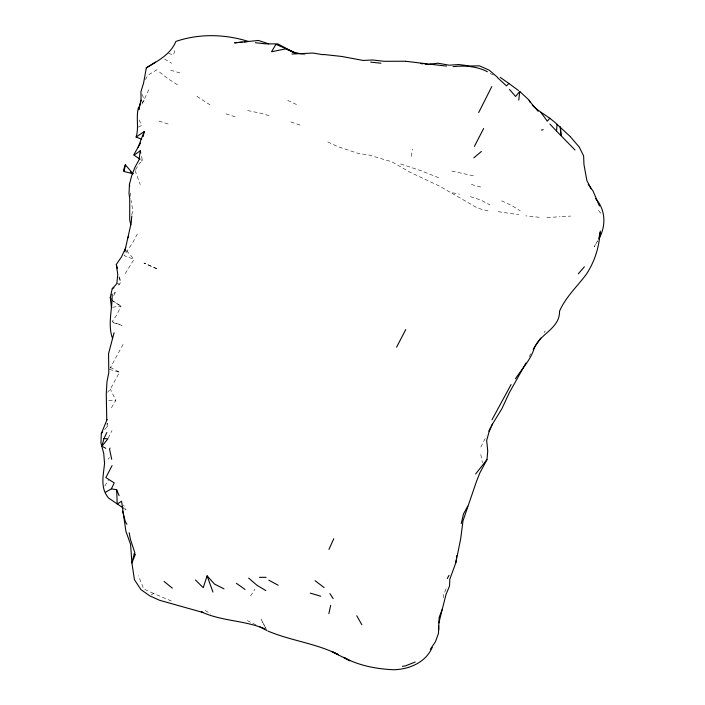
<?xml version="1.0" encoding="UTF-8"?>
<svg xmlns="http://www.w3.org/2000/svg" width="705" height="705" viewBox="0 0 705 705"><rect width="100%" height="100%" fill="white"/><g stroke="black" fill="none" stroke-linecap="round" stroke-linejoin="round"><path stroke-width="0.53" stroke-dasharray="3.52 2.64" d="M411.218 156.404L412.337 149.143M174.769 50.69L173.456 54.99L167.587 53.042M131.65 214.717L132.813 211.632L131.201 200.546M446.045 588.834L443.181 595.875L443.56 597.664M118.087 285.102L119.753 284.062L120.687 281.956L118.889 274.747M142.066 104.12L149.125 89.006M108.244 438.087L111.989 430.561M529.314 356.589L530.715 353.795M123.075 344.401L109.998 368.433M480.828 447.049L486.432 436.051M113.725 295.571L116.034 291.139L113.875 293.492M137.325 233.972L132.743 242.635L124.071 255.598L134.029 259.378L125.234 273.602M145.415 79.674L147.724 75.338L157.092 69.628M110.403 367.367L119.489 372.231L110.368 389.125L107.627 392.28M597.708 240.749L594.218 246.715L597.241 241.533M104.833 486.062L108.711 479.576M111.434 407.728L115.867 400.325L110.368 389.125M544.057 332.681L545.159 330.892M108.297 459.228L109.398 457.448M135.607 169.597L139.458 163.393L142.498 160.793L140.7 152.774M250.557 595.928L254.902 589.239M141.996 102.851L144.005 100.313M104.631 429.618L107.266 426.472L107.239 423.335M151.249 594.87L153.54 593.46L173.315 601.841M138.295 127.103L141.635 125.428L139.061 119.797M112.492 307.23L121.066 306.19L116.413 315.461L112.113 321.692L122.062 325.419L112.113 322.291M546.992 217.475L560.078 216.787M562.096 216.629L570.557 216.065M108.737 400.325L115.867 400.325M498.224 211.676L518.757 214.664M301.899 54.646L305.186 54.849M539.228 217.272L525.842 215.88M116.827 283.621L119.753 284.062M327.816 141.961L337.422 146.473L357.911 153.338L369.129 155.074L392.059 161.894L409.57 172.002L439.074 185.909L450.301 192.342L459.572 194.175M473.372 175.774L451.641 171.051M247.64 110.562L260.753 113.241L270.808 116.096M488.027 210.892L477.946 208.283L450.301 192.342M471.354 184.481L481.929 187.345M109.442 369.358L119.489 372.231M170.68 70.244L181.159 73.276M158.951 121.066L169.685 124.512M400.669 163.974L421.193 170.769L441.074 178.656M225.961 113.849L235.963 117.083M470.358 196.669L480.66 199.991L490.028 204.944M290.883 121.965L300.876 125.323M501.59 200.863L511.257 205.27L520.264 210.83M153.54 593.46L143.697 588.904L138.436 575.756M287.737 100.427L297.36 104.913M247.349 620.603L256.171 625.009M490.257 73.443L493.782 75.276M102.719 446.891L108.165 449.737M102.983 446.529L108.279 449.579M164.591 59.105L171.676 63.283M196.889 96.329L210.064 104.886M177.493 84.803L167.852 78.625L158.361 71.152M112.456 300.683L121.066 306.19L111.425 300.004M124.291 508.71L126.054 509.874L123.578 505.053M140.806 159.674L142.498 160.793M205.27 610.424L210.557 613.949M126.565 250.645L134.029 259.378M598.492 210.495L601.233 213.73M265.538 627.785L261.211 619.439L266.455 629.662M142.057 94.294L144.287 99.74M118.854 277.303L120.687 281.956M135.06 170.487L140.207 184.587M480.792 454.558L482.379 462.709M130.381 192.994L130.733 196.228M107.019 423.273L107.266 426.472L107.195 423.467M156.642 268.684L143.987 263.036L156.642 268.684"/><path stroke-width="1.06" d="M139.96 159.119L134.038 155.206L134.056 154.272L140.568 143M430.376 649.173L435.452 641.735L438.457 633.46L439.171 617.324L442.308 609.102L446.089 594.2L449.517 586.093L449.825 579.219L455.835 562.722L460.682 538.77L463.026 520.739L476.536 481.303L479.761 473.117L486.979 459.598L487.737 450.98L486.67 440.502L489.032 431.962L492.522 423.881M141.053 100.145L138.762 109.672L141.053 100.145L140.938 91.579L143.564 83.146L146.332 67.83C157.647 60.983 170.628 54.452 175.889 41.436C199.136 33.452 225.071 34.034 248.468 41.48L244.186 41.903M107.098 419.457L101.335 433.566L100.93 442.89L103.732 453.509L104.543 463.317C103.476 475.32 99.872 487.684 108.526 497.994L123.41 508.138M134.038 155.206L140.251 150.764L139.052 159.771L134.831 167.552L131.676 175.765L129.447 184.357L129.024 193.672L129.729 198.546L129.711 219.863L130.822 225.062M106.763 420.074L106.261 393.857L106.984 381.467L108.799 372.707L108.561 353.637L112.553 338.523C107.336 324.221 112.58 308.878 112.13 294.126M575.016 149.998L556.509 131.095L557.056 124.362C549.574 116.951 539.854 112.588 532.293 105.248M264.939 628.825C244.353 620.268 221.555 621.22 201.374 611.878L203.207 612.557L159.568 600.281L149.716 595.813L140.921 589.591L134.435 579.695L131.914 562.978L130.557 544.269L125.887 531.262L121.586 501.202L117.224 504.084L116.651 489.728L111.355 488.847L105.583 492.196M131.8 216.021L131.183 223.009L124.732 251.588M518.765 100.119L519.735 91.447L515.584 96.47L509.521 89.447M455.835 562.722L456.214 559.717M456.47 557.708L456.717 555.707M600.087 232.659C599.038 247.587 594.535 262.013 586.181 274.483C577.131 286.565 565.63 297.131 559.541 311.169C559.902 328.786 539.739 333.668 534.187 348.376C530.618 359.955 521.938 368.786 515.47 378.77M141.635 139.22L136.109 137.061C139.237 127.173 135.607 116.678 138.638 107.072M124.062 171.456L125.358 164.785L132.989 173.756L124.062 171.456L123.595 169.958L125.358 164.785M136.109 137.061L144.199 131.588L138.092 147.274M598.959 237.955L600.369 231.02M143.177 136.585L144.199 131.588M328.865 613.711L330.68 605.348M111.416 307.354L110.288 297.413L112.245 288.715L116.827 283.621L117.761 274.509L116.334 264.445L121.419 257.017L125.199 249.05L124.6 251.262L125.719 247.534M461.237 523.656L463.467 513.98L467.759 506.216M438.845 622.956L442.308 609.102M134.223 553.892L131.914 562.978L135.395 554.209L134.223 553.892L134.814 552.755L130.416 539.281L129.174 532.724M112.553 338.523L114.095 332.734M103.943 438.598L101.811 446.415L107.936 438.774L103.943 438.598L106.86 432.491M224.005 588.842L214.523 584.11L207.094 575.835L203.243 587.697L195.488 580.003M127.799 238.07L128.618 236.025M598.704 239.039C606.256 226.49 605.807 209.649 595.593 198.651M328.953 549.407L333.782 538.717M488.803 431.125L490.689 427.177M111.355 488.847L114.245 482.925L105.856 477.567L112.069 465.626M478.695 112.544L491.773 86.627M110.033 448.072L109.522 449.111L111.707 459.272M483.621 128.522L474.368 146.437M396.554 347.204L405.763 329.561M491.931 419.88L511.081 384.542M525.93 363.11L509.318 392.711L501.907 408.697L491.165 426.19M447.296 578.514L449.041 575.315M533.218 349.195L540.761 338.048M432.244 647.384C425.838 662.339 409.482 669.292 394.016 669.75L393.601 669.741C376.514 668.975 358.854 665.696 343.767 657.368M486.979 459.598L475.619 473.989M101.335 433.566L102.657 431.989M549.865 118.149L547.318 121.181L540.947 112.447M578.276 273.84L584.375 266.807M518.527 90.531L508.904 83.463L506.472 85.887L497.518 77.656M473.795 157.867L481.409 151.452M146.332 67.83L155.594 62.084M112.245 288.715L113.91 287.684M415.21 662.03L405.542 665.846L402.405 666.348M541.502 130.117L543.185 129.641M405.498 61.247L429.68 64.164L438.069 63.203L449.147 65.204L458.717 64.543L470.103 66.006L479.4 65.829L489.138 70.121L497.307 77.118M242.044 42.115L234.554 42.855L258.471 40.458L268.72 43.869M292.029 54.021L312.941 53.051L323.128 54.726M453.024 66.649C464.771 65.38 476.703 66.182 487.393 71.734M405.243 61.247L384.093 61.291L372.619 59.978L363.154 60.454L341.766 56.462L323.771 54.488M259.449 577.316L266.129 577.351M429.68 64.164L446.494 66.094M370.671 62.119L380.929 63.221M255.36 42.714L265.679 43.851L277.885 43.922L295.606 53.413M420.876 63.573L422.947 63.838M425.018 64.102L428.129 64.499M301.273 53.933L294.417 52.329L275.946 44.353L271.513 51.756L285.798 48.848L295.571 53.439M310.27 593.125L320.713 596.201M267.944 631.063C290.821 640.774 316.201 643.33 338.576 654.751L332.214 651.702M259.819 626.886L266.931 630.587M332.17 651.781L349.98 660.797L343.688 657.324M268.843 580.189L278.149 585.221M265.829 590.614L256.787 585.115L248.645 578.082M500.206 77.374L508.904 83.463M236.404 583.326L245.058 589.477M130.575 172.02L132.989 173.756M315.038 580.656L324.115 587.573M557.056 124.362L569.922 136.232M164.045 581.422L172.364 588.164M519.735 91.447L529.534 100.551L530.081 102.225M549.891 124.018L556.509 131.095M529.023 100.577L538.118 111.311M570.292 136.638L578.946 146.737M588.226 184.305L593.046 191.037L599.426 206.01M329.887 593.592L333.174 598.589M126.909 524.273L125.358 521.7L122.573 511.09M356.765 615.773L361.876 624.78M591.116 188.773L586.886 180.586L583.969 164.644L583.617 155.902L579.316 147.222M110.288 297.413L111.046 299.14M116.651 489.728L119.101 495.606M207.094 575.835L212.945 592.059M116.334 264.445L117.356 268.57M140.251 150.764L140.7 152.774M129.447 184.357L129.676 186.517M560.14 126.768L561.013 135.439L560.51 127.27M438.633 625.934L438.757 629.768"/></g></svg>
